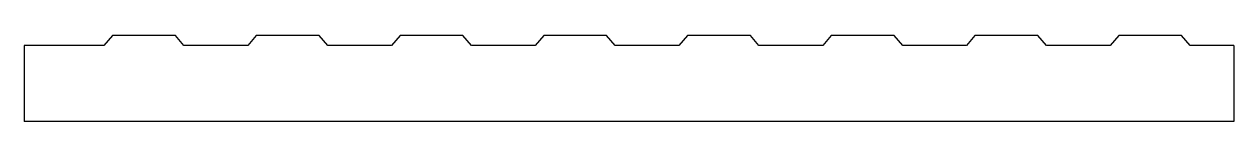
# Model space of a CAD drawing. Header units: millimetres. Extents: x 0 to 1710, y 0 to 122.
import ezdxf

# ---------------------------------------------------------------- set-up
doc = ezdxf.new("R2010")
doc.units = ezdxf.units.MM

msp = doc.modelspace()

# ---------------------------------------------------------------- linework, layer by layer
at = {"color": 7, "linetype": 'Continuous', "lineweight": 25}
for p, q in [((124.9, 122.2), (112.8, 107.9)), ((213.8, 122.2), (124.9, 122.2)), ((225.8, 107.9), (213.8, 122.2)), ((328.1, 122.2), (316, 107.9)), ((417, 122.2), (328.1, 122.2)), ((429.2, 107.9), (417, 122.2)), ((531.3, 122.2), (519.2, 107.9)), ((620.2, 122.2), (531.3, 122.2)), ((632.2, 107.9), (620.2, 122.2)), ((734.5, 122.2), (722.4, 107.9)), ((823.4, 122.2), (734.5, 122.2)), ((835.6, 107.9), (823.4, 122.2)), ((937.7, 122.2), (925.6, 107.9)), ((1026.6, 122.2), (937.7, 122.2)), ((1038.6, 107.9), (1026.6, 122.2)), ((1140.9, 122.2), (1128.8, 107.9)), ((1229.8, 122.2), (1140.9, 122.2)), ((1242, 107.9), (1229.8, 122.2)), ((1344.1, 122.2), (1332, 107.9)), ((1433, 122.2), (1344.1, 122.2)), ((1445, 107.9), (1433, 122.2)), ((1547.3, 122.2), (1535.2, 107.9)), ((1636.2, 122.2), (1547.3, 122.2)), ((1648.4, 107.9), (1636.2, 122.2)), ((112.8, 107.9), (0, 107.9)), ((0, 107.9), (0, 0)), ((316, 107.9), (225.8, 107.9)), ((519.2, 107.9), (429.2, 107.9)), ((722.4, 107.9), (632.2, 107.9)), ((925.6, 107.9), (835.6, 107.9)), ((1128.8, 107.9), (1038.6, 107.9)), ((1332, 107.9), (1242, 107.9)), ((1535.2, 107.9), (1445, 107.9)), ((1710, 107.9), (1648.4, 107.9)), ((1710, 107.9), (1710, 0)), ((1710, 0), (0, 0))]:
    msp.add_line(p, q, dxfattribs=at)

doc.saveas('drawing.dxf')
